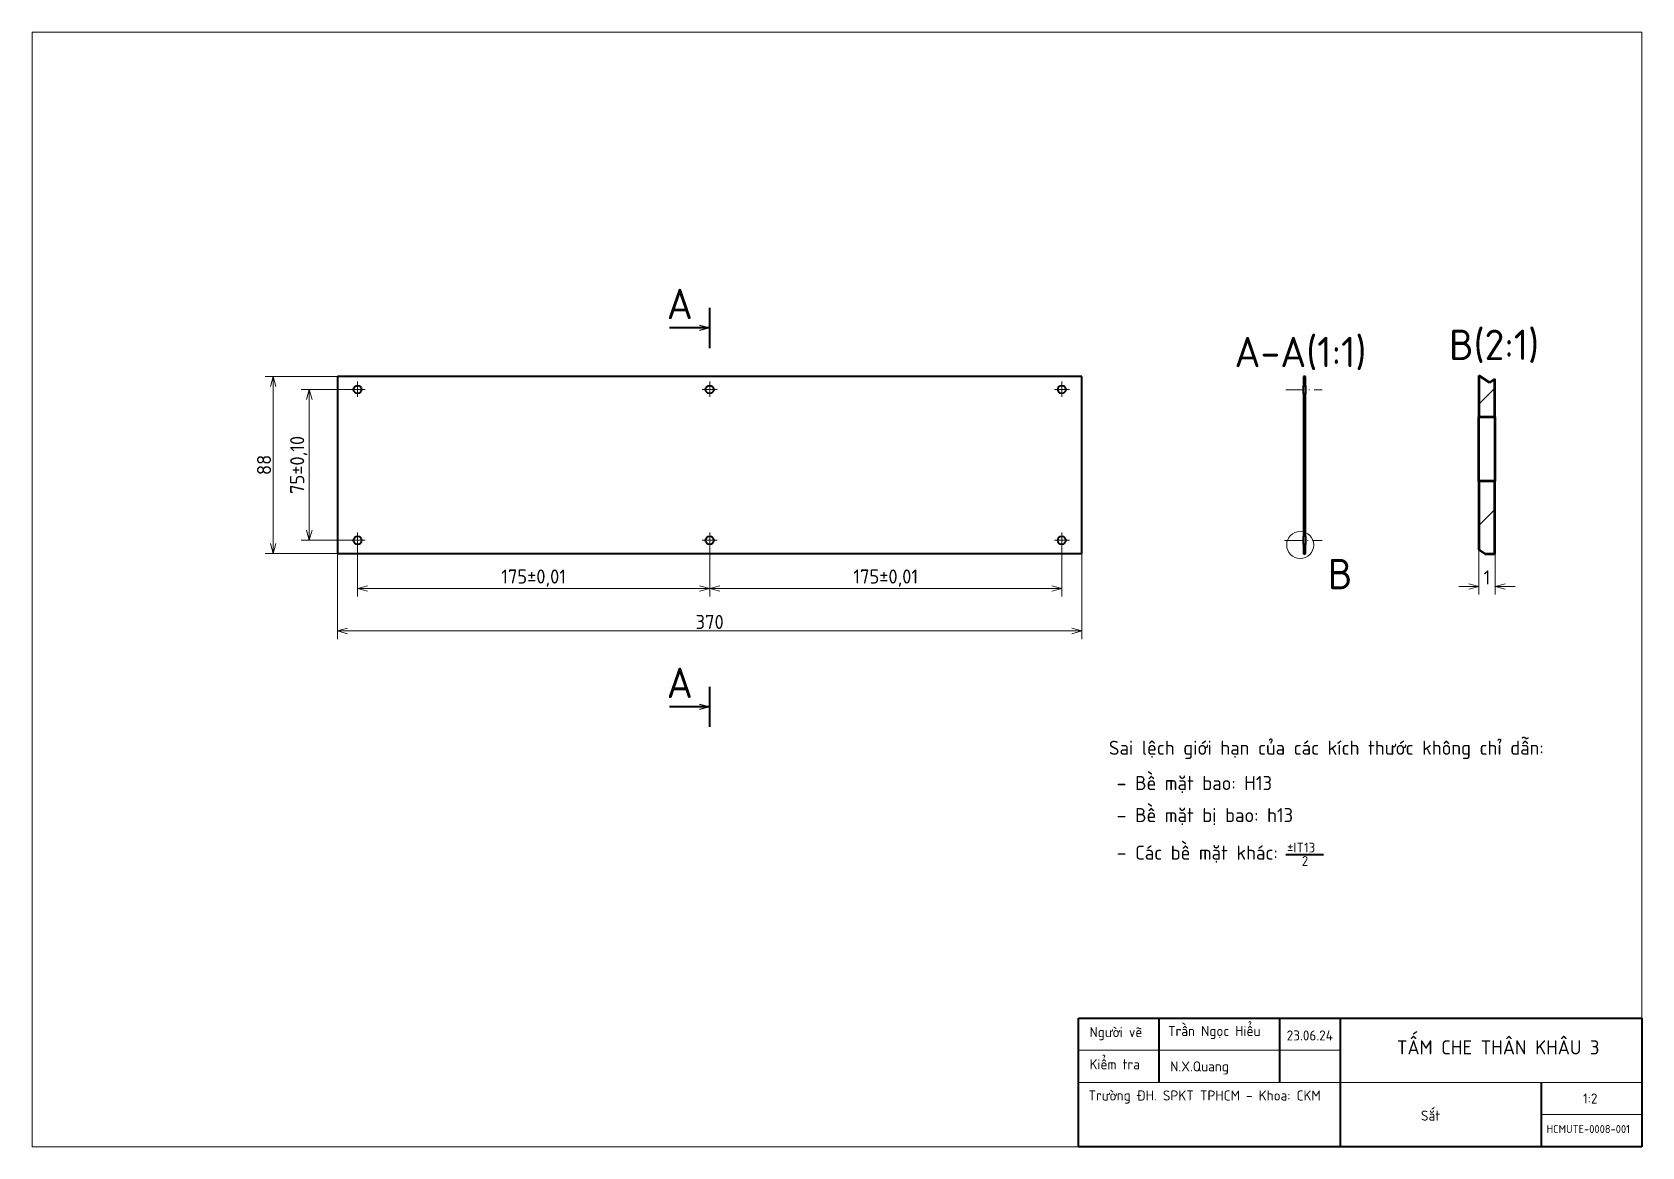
# Paper-space layout 'Sheet' of a CAD drawing. Header units: millimetres. Extents: x 10 to 410, y 10 to 287.
# The model-space entities are those that its viewports show. They can reach past a viewport. Long polylines and large blocks are cut down to what shows.
import ezdxf

# ---------------------------------------------------------------- set-up
doc = ezdxf.new("R2010")
doc.units = ezdxf.units.MM
doc.linetypes.add('Dash Dot', pattern=[7.03, 4.56, -1.14, 0.19, -1.14])
for name, color, linetype, lineweight in [('Break Line (ISO)', 7, 'Continuous', 50), ('DuongTam', 7, 'Dash Dot', 13), ('NetDam', 7, 'Continuous', 35), ('Netmanh', 5, 'Continuous', 13), ('Visible (ISO)', 7, 'Continuous', 50)]:
    doc.layers.add(name, color=color, linetype=linetype, lineweight=lineweight)
doc.layers.add('Hatch (ISO)', color=7, linetype='Continuous', lineweight=25, true_color=0xff0080)
doc.styles.add('Note Text (ISO)', font='')
doc.styles.get('Note Text (ISO)').set_extended_font_data('TCVN 7284')
doc.dimstyles.new('Default (ISO)', dxfattribs={"dimtxt": 3.5, "dimasz": 2.5, "dimexe": 2, "dimexo": 0, "dimgap": 0.5, "dimtad": 0, "dimtih": 1, "dimtoh": 1, "dimtxsty": 'Note Text (ISO)', "dimblk": 'OPEN30', "dimblk1": 'OPEN30', "dimblk2": 'OPEN90', "dimcen": 2.5, "dimclrd": 256, "dimclre": 256, "dimclrt": 256, "dimazin": 0, "dimtfac": 1, "dimtofl": 0, "dimtmove": 0, "dimatfit": 3, "dimldrblk": 'OPEN30', "dimfxl": 1, "dimtolj": 1, "dimtzin": 0, "dimlwd": -1, "dimlwe": -1, "dimarcsym": 0})
doc.dimstyles.new('Default (ISO)$0', dxfattribs={"dimtxt": 3.5, "dimasz": 2.5, "dimexe": 2, "dimexo": 0, "dimgap": 0.5, "dimtad": 1, "dimtxsty": 'Note Text (ISO)', "dimblk": 'OPEN30', "dimblk1": 'OPEN30', "dimblk2": 'OPEN90', "dimcen": 2.5, "dimclrd": 256, "dimclre": 256, "dimclrt": 256, "dimazin": 0, "dimtfac": 1, "dimtofl": 0, "dimtmove": 0, "dimatfit": 3, "dimldrblk": 'OPEN30', "dimfxl": 1, "dimtolj": 1, "dimtzin": 0, "dimlwd": -1, "dimlwe": -1, "dimarcsym": 0})

# ---------------------------------------------------------------- blocks, each defined once
blk = doc.blocks.new('_Open30')
at = {"color": 0, "linetype": 'ByBlock', "lineweight": -2}
for p, q in [((-1, 0.27), (0, 0)), ((0, 0), (-1, -0.27)), ((0, 0), (-1, 0))]:
    blk.add_line(p, q, dxfattribs=at)
blk = doc.blocks.new('*D9')
at = {"layer": 'Defpoints', "color": 0, "transparency": 16777216}
for p in [(90.86, 160.72), (178.36, 160.72), (178.36, 148.72)]:
    blk.add_point(p, dxfattribs=at)
at = {"layer": 'Netmanh', "linetype": 'Continuous', "transparency": 16777216}
for p, q in [((90.86, 160.72), (90.86, 146.72)), ((178.36, 160.72), (178.36, 146.72)), ((93.36, 148.72), (175.86, 148.72))]:
    blk.add_line(p, q, dxfattribs=at)
at = {"layer": 'Netmanh', "transparency": 16777216, "xscale": 2.5, "yscale": 2.5, "zscale": 2.5, "rotation": 180}
blk.add_blockref('_Open30', (90.86, 148.72), dxfattribs=at)
at = {"layer": 'Netmanh', "transparency": 16777216, "xscale": 2.5, "yscale": 2.5, "zscale": 2.5}
blk.add_blockref('_Open30', (178.36, 148.72), dxfattribs=at)
at = {"layer": 'Netmanh', "transparency": 16777216, "insert": (134.61, 151.32), "char_height": 3.5, "attachment_point": 5, "style": 'Note Text (ISO)'}
blk.add_mtext('\\A1;175{}{\\C2;%%p0,01}', dxfattribs=at)
blk = doc.blocks.new('_Open90')
at = {"color": 0, "linetype": 'ByBlock', "lineweight": -2}
for p, q in [((0, 0), (-1, 0)), ((-0.5, 0.5), (0, 0)), ((0, 0), (-0.5, -0.5))]:
    blk.add_line(p, q, dxfattribs=at)
blk = doc.blocks.new('*D10')
at = {"layer": 'Defpoints', "color": 0, "transparency": 16777216}
for p in [(178.36, 160.72), (265.86, 160.72), (265.86, 148.72)]:
    blk.add_point(p, dxfattribs=at)
at = {"layer": 'Netmanh', "linetype": 'Continuous', "transparency": 16777216}
for p, q in [((178.36, 160.72), (178.36, 146.72)), ((265.86, 160.72), (265.86, 146.72)), ((180.86, 148.72), (263.36, 148.72))]:
    blk.add_line(p, q, dxfattribs=at)
at = {"layer": 'Netmanh', "transparency": 16777216, "xscale": 2.5, "yscale": 2.5, "zscale": 2.5, "rotation": 180}
blk.add_blockref('_Open30', (178.36, 148.72), dxfattribs=at)
at = {"layer": 'Netmanh', "transparency": 16777216, "xscale": 2.5, "yscale": 2.5, "zscale": 2.5}
blk.add_blockref('_Open30', (265.86, 148.72), dxfattribs=at)
at = {"layer": 'Netmanh', "transparency": 16777216, "insert": (222.11, 151.32), "char_height": 3.5, "attachment_point": 5, "style": 'Note Text (ISO)'}
blk.add_mtext('\\A1;175{}{\\C2;%%p0,01}', dxfattribs=at)
blk = doc.blocks.new('*D11')
at = {"layer": 'Defpoints', "color": 0, "transparency": 16777216}
for p in [(90.86, 198.22), (78.86, 160.72), (90.86, 160.72)]:
    blk.add_point(p, dxfattribs=at)
at = {"layer": 'Netmanh', "linetype": 'Continuous', "transparency": 16777216}
for p, q in [((90.86, 198.22), (76.86, 198.22)), ((78.86, 195.72), (78.86, 163.22)), ((90.86, 160.72), (76.86, 160.72))]:
    blk.add_line(p, q, dxfattribs=at)
at = {"layer": 'Netmanh', "transparency": 16777216, "xscale": 2.5, "yscale": 2.5, "zscale": 2.5}
for p, rotation in [((78.86, 198.22), 90), ((78.86, 160.72), 270)]:
    blk.add_blockref('_Open30', p, dxfattribs=dict(at, rotation=rotation))
at = {"layer": 'Netmanh', "transparency": 16777216, "insert": (76.26, 179.47), "char_height": 3.5, "attachment_point": 5, "rotation": 90, "style": 'Note Text (ISO)'}
blk.add_mtext('\\A1;75{}{\\C2;%%p0,10}', dxfattribs=at)
blk = doc.blocks.new('*D12')
at = {"layer": 'Defpoints', "color": 0, "transparency": 16777216}
for p in [(85.86, 201.47), (69.86, 157.47), (85.86, 157.47)]:
    blk.add_point(p, dxfattribs=at)
at = {"layer": 'Netmanh', "linetype": 'Continuous', "transparency": 16777216}
for p, q in [((85.86, 201.47), (67.86, 201.47)), ((69.86, 198.97), (69.86, 159.97)), ((85.86, 157.47), (67.86, 157.47))]:
    blk.add_line(p, q, dxfattribs=at)
at = {"layer": 'Netmanh', "transparency": 16777216, "xscale": 2.5, "yscale": 2.5, "zscale": 2.5}
for p, rotation in [((69.86, 201.47), 90), ((69.86, 157.47), 270)]:
    blk.add_blockref('_Open30', p, dxfattribs=dict(at, rotation=rotation))
at = {"layer": 'Netmanh', "transparency": 16777216, "insert": (67.61, 179.47), "char_height": 3.5, "attachment_point": 5, "rotation": 90, "style": 'Note Text (ISO)'}
blk.add_mtext('\\A1;88', dxfattribs=at)
blk = doc.blocks.new('*D13')
at = {"layer": 'Defpoints', "color": 0, "transparency": 16777216}
for p in [(85.86, 157.47), (270.86, 157.47), (270.86, 138.19)]:
    blk.add_point(p, dxfattribs=at)
at = {"layer": 'Netmanh', "linetype": 'Continuous', "transparency": 16777216}
for p, q in [((85.86, 157.47), (85.86, 136.19)), ((270.86, 157.47), (270.86, 136.19)), ((88.36, 138.19), (268.36, 138.19))]:
    blk.add_line(p, q, dxfattribs=at)
at = {"layer": 'Netmanh', "transparency": 16777216, "xscale": 2.5, "yscale": 2.5, "zscale": 2.5, "rotation": 180}
blk.add_blockref('_Open30', (85.86, 138.19), dxfattribs=at)
at = {"layer": 'Netmanh', "transparency": 16777216, "xscale": 2.5, "yscale": 2.5, "zscale": 2.5}
blk.add_blockref('_Open30', (270.86, 138.19), dxfattribs=at)
at = {"layer": 'Netmanh', "transparency": 16777216, "insert": (178.36, 140.44), "char_height": 3.5, "attachment_point": 5, "style": 'Note Text (ISO)'}
blk.add_mtext('\\A1;370', dxfattribs=at)
blk = doc.blocks.new('*D14')
at = {"layer": 'Defpoints', "color": 0, "transparency": 16777216}
for p in [(369.52, 158.34), (373.52, 157.39), (373.52, 149.25)]:
    blk.add_point(p, dxfattribs=at)
at = {"layer": 'Netmanh', "linetype": 'Continuous', "transparency": 16777216}
for p, q in [((369.52, 158.34), (369.52, 147.25)), ((373.52, 157.39), (373.52, 147.25)), ((367.02, 149.25), (364.52, 149.25)), ((376.02, 149.25), (378.52, 149.25))]:
    blk.add_line(p, q, dxfattribs=at)
at = {"layer": 'Netmanh', "transparency": 16777216, "xscale": 2.5, "yscale": 2.5, "zscale": 2.5}
blk.add_blockref('_Open30', (369.52, 149.25), dxfattribs=at)
at = {"layer": 'Netmanh', "transparency": 16777216, "xscale": 2.5, "yscale": 2.5, "zscale": 2.5, "rotation": 180}
blk.add_blockref('_Open30', (373.52, 149.25), dxfattribs=at)
at = {"layer": 'Netmanh', "transparency": 16777216, "insert": (371.52, 151.5), "char_height": 3.5, "attachment_point": 5, "style": 'Note Text (ISO)'}
blk.add_mtext('\\A1;1', dxfattribs=at)

msp = doc.modelspace()

# ---------------------------------------------------------------- hatches: boundary and pattern name
at = {"layer": 'DuongTam'}
h = msp.add_hatch(dxfattribs=at)
h.set_pattern_fill('ANSI31', color=256)
h.paths.add_polyline_path([(684.9, 441.89), (683.9, 441.89), (683.9, 370.89), (684.9, 370.89)])
h.paths.add_polyline_path([(684.9, 450.39), (683.9, 450.39), (683.9, 445.89), (684.9, 445.89)])
h.paths.add_polyline_path([(684.9, 366.89), (683.9, 366.89), (683.9, 362.39), (684.9, 362.39)])

# ---------------------------------------------------------------- linework, layer by layer
at = {"layer": 'Break Line (ISO)'}
for p, q in [((771.03, 450.98), (776.26, 447.44)), ((776.26, 447.44), (779.03, 449.31)), ((773.99, 362.39), (771.03, 364.29))]:
    msp.add_line(p, q, dxfattribs=at)
at = {"layer": 'DuongTam'}
for p, q in [((683.9, 441.89), (684.9, 441.89)), ((683.9, 441.89), (684.9, 441.89)), ((684.9, 370.89), (683.9, 370.89)), ((683.9, 370.89), (684.9, 370.89))]:
    msp.add_line(p, q, dxfattribs=at)
at = {"layer": 'Hatch (ISO)', "linetype": 'Continuous'}
for p, q in [((771.03, 436.69), (779.03, 444.69)), ((771.03, 376.39), (779.03, 384.39))]:
    msp.add_line(p, q, dxfattribs=at)
at = {"layer": 'NetDam'}
for p, q in [((573.72, 450.54), (203.72, 450.54)), ((203.72, 450.54), (203.72, 362.54)), ((573.72, 362.54), (573.72, 450.54)), ((683.9, 450.39), (683.9, 445.89)), ((684.9, 450.39), (683.9, 450.39)), ((684.9, 445.89), (684.9, 450.39)), ((683.9, 441.89), (683.9, 445.89)), ((683.9, 445.89), (684.91, 445.89)), ((683.9, 441.89), (683.9, 370.89)), ((684.9, 441.89), (683.9, 441.89)), ((684.9, 445.89), (684.9, 441.89)), ((684.9, 370.89), (684.9, 441.89)), ((683.9, 366.89), (683.9, 370.89)), ((684.9, 370.89), (684.9, 366.89)), ((203.72, 362.54), (573.72, 362.54)), ((683.9, 366.89), (683.9, 362.39)), ((684.9, 366.89), (683.9, 366.89)), ((683.9, 362.39), (684.9, 362.39)), ((684.9, 362.39), (684.9, 366.89))]:
    msp.add_line(p, q, dxfattribs=at)
for centre in [(213.72, 444.04), (388.72, 444.04), (563.72, 444.04), (213.72, 369.04), (388.72, 369.04), (563.72, 369.04)]:
    msp.add_circle(centre, 2, dxfattribs=at)
at = {"layer": 'Visible (ISO)'}
for p, q in [((771.03, 450.98), (771.03, 430.39)), ((779.03, 430.39), (779.03, 449.31)), ((771.03, 398.39), (771.03, 430.39)), ((771.03, 430.39), (779.03, 430.39)), ((779.03, 430.39), (779.03, 398.39)), ((771.03, 398.39), (771.03, 364.29)), ((779.03, 398.39), (771.03, 398.39)), ((779.03, 362.39), (779.03, 398.39)), ((773.99, 362.39), (779.03, 362.39))]:
    msp.add_line(p, q, dxfattribs=at)

psp = doc.layouts.new('Sheet')

# ---------------------------------------------------------------- linework, layer by layer
at = {"layer": 'DuongTam'}
for p, q in [((321.5495, 198.1423), (330.57, 198.1423)), ((321.2291, 160.6423), (330.6058, 160.6423))]:
    psp.add_line(p, q, dxfattribs=at)
at = {"layer": 'NetDam'}
for p, q in [((178.3623, 208.5059), (178.3623, 218.5059)), ((178.3623, 114.3519), (178.3623, 124.3519)), ((270, 42), (410, 42)), ((270, 10), (270, 42)), ((290, 42), (290, 26)), ((320, 42), (320, 26)), ((335, 42), (335, 10)), ((410, 42), (410, 10)), ((385, 26), (385, 10)), ((410, 10), (270, 10))]:
    psp.add_line(p, q, dxfattribs=at)
at = {"layer": 'NetDam', "linetype": 'Continuous', "lineweight": 35}
psp.add_line((321.5687, 82.6627), (330.922, 82.6627), dxfattribs=at)
at = {"layer": 'Netmanh'}
for p, q in [((90.8623, 200.2032), (90.8623, 196.3483)), ((178.3623, 200.2032), (178.3623, 196.3483)), ((265.8623, 200.2032), (265.8623, 196.3483)), ((89.0117, 198.2195), (92.7441, 198.2195)), ((176.5117, 198.2195), (180.2441, 198.2195)), ((264.0117, 198.2195), (267.7441, 198.2195)), ((89.0117, 160.7195), (92.7441, 160.7195)), ((90.8623, 162.7032), (90.8623, 158.8483)), ((176.5117, 160.7195), (180.2441, 160.7195)), ((178.3623, 162.7032), (178.3623, 158.8483)), ((264.0117, 160.7195), (267.7441, 160.7195)), ((265.8623, 162.7032), (265.8623, 158.8483)), ((270, 34), (335, 34)), ((270, 26), (410, 26)), ((385, 18), (410, 18))]:
    psp.add_line(p, q, dxfattribs=at)
psp.add_circle((325.1035, 159.5511), 3.357, dxfattribs=at)

# ---------------------------------------------------------------- texts
at = {"layer": 'NetDam', "style": 'Note Text (ISO)'}
for s, height, p in [('A', 7.5464, (167.6916, 215.6928)), ('A-A(1:1)', 7.54643, (308.778, 203.7537)), ('B(2:1)', 7.54643, (362.0954, 205.5354)), ('A', 7.5464, (167.6916, 121.5387))]:
    psp.add_text(s, height=height, dxfattribs=at).set_placement(p)
at = {"layer": 'NetDam', "attachment_point": 1}
for s, insert, char_height in [('{\\fTCVN 7284|b0|i0|c0|p34;Sai lệch giới hạn của các kích thước không chỉ dẫn:}', (277.5611, 110.9133), 3.5), ('{\\fTCVN 7284|b0|i0|c0|p34; – Bề mặt bao: H13}', (277.3819, 102.1504), 3.5), ('{\\fTCVN 7284|b0|i0|c0|p34; – Bề mặt bị bao: h13}', (277.3819, 94.1817), 3.5), ('{\\fTCVN 7284|b0|i0|c0|p34; – Các bề mặt khác: }', (277.3819, 84.8523), 3.5), ('{\\fTCVN 7284|b0|i0|c0|p34;±IT13}', (321.8333, 85.5984), 2.45), ('{\\fTCVN 7284|b0|i0|c0|p34;2}', (325.5025, 82.2543), 2.45), ('{\\fTCVN 7284|b0|i0|c0|p34;Trần Ngọc Hiểu}', (292.265, 40.0249), 2.5), ('{\\fTCVN 7284|b0|i0|c0|p34;Người vẽ}', (272.75, 39.75), 2.5), ('{\\fTCVN 7284|b0|i0|c0|p34;23.06.24}', (321.7505, 38.9223), 2.5), ('{\\fTCVN 7284|b0|i0|c0|p34;TẤM CHE THÂN KHÂU 3}', (349.1394, 36.4591), 3.5), ('{\\fTCVN 7284|b0|i0|c0|p34;Kiểm tra}', (272.75, 31.75), 2.5), ('{\\fTCVN 7284|b0|i0|c0|p34;N.X.Quang}', (292.805, 31.2267), 2.5), ('{\\fTCVN 7284|b0|i0|c0|p34;Trường ĐH. SPKT TPHCM - Khoa: CKM}', (272.498, 24), 2.5), ('{\\fTCVN 7284|b0|i0|c0|p34;1:2}', (395.374, 23.25), 2.5), ('{\\fTCVN 7284|b0|i0|c0|p34;Sắt}', (355.11, 19), 2.5), ('{\\fTCVN 7284|b0|i0|c0|p34;\\H0.79167x;HCMUTE-0008-001}', (386.3481, 15.408), 2.5)]:
    psp.add_mtext(s, dxfattribs=dict(at, insert=insert, char_height=char_height))
at = {"layer": 'Netmanh', "style": 'Note Text (ISO)'}
psp.add_text('B', height=7.5464, dxfattribs=at).set_placement((331.9843, 148.5669))

# ---------------------------------------------------------------- dimensions: what is measured, and where the dimension line sits
at = {"layer": 'Netmanh'}
for base, p1, p2, angle, override, picture, middle in [((69.8561, 157.4695), (85.8623, 201.4695), (85.8623, 157.4695), 90, {"dimlfac": -2}, '*D12', (69.8561, 179.4695)), ((373.5173, 149.2472), (369.5173, 158.3434), (373.5173, 157.3923), 0, {"dimlfac": -0.25}, '*D14', (371.5173, 149.2472))]:
    dim = psp.add_linear_dim(base=base, p1=p1, p2=p2, angle=angle, dimstyle='Default (ISO)$0', override=override, dxfattribs=at)
    dim.commit()
    dim.dimension.update_dxf_attribs({"geometry": picture, "text_midpoint": middle, "dimtype": 160})
for base, p1, p2, angle, text, override, picture, middle in [((78.8623, 160.7195), (90.8623, 198.2195), (90.8623, 160.7195), 90, '<>{}{\\C2;%%p0,10}', {"dimlfac": 2, "dimtp": 0.1, "dimtm": 0.1, "dimtdec": 2, "dimtzin": 0}, '*D11', (76.2623, 179.4695)), ((178.3623, 148.7195), (90.8623, 160.7195), (178.3623, 160.7195), 0, '<>{}{\\C2;%%p0,01}', {"dimlfac": 2, "dimtp": 0.01, "dimtm": 0.01, "dimtdec": 2, "dimtzin": 0}, '*D9', (134.6123, 151.3195)), ((265.8623, 148.7195), (178.3623, 160.7195), (265.8623, 160.7195), 0, '<>{}{\\C2;%%p0,01}', {"dimlfac": 2, "dimtp": 0.01, "dimtm": 0.01, "dimtdec": 2, "dimtzin": 0}, '*D10', (222.1123, 151.3195))]:
    dim = psp.add_linear_dim(base=base, p1=p1, p2=p2, angle=angle, text=text, dimstyle='Default (ISO)$0', override=override, dxfattribs=at)
    dim.commit()
    dim.dimension.update_dxf_attribs({"geometry": picture, "text_midpoint": middle})
dim = psp.add_linear_dim(base=(270.8623, 138.1861), p1=(85.8623, 157.4695), p2=(270.8623, 157.4695), angle=0, dimstyle='Default (ISO)$0', override={"dimlfac": -2, "dimpost": ''}, dxfattribs=at)
dim.commit()
dim.dimension.update_dxf_attribs({"geometry": '*D13', "text_midpoint": (178.3623, 140.4361)})

# ---------------------------------------------------------------- leaders
at = {"layer": 'NetDam'}
for points in [[(178.3623, 213.5059), (168.3623, 213.5059)], [(178.3623, 119.3519), (168.3623, 119.3519)]]:
    psp.add_leader(points, dimstyle='Default (ISO)', dxfattribs=at)

# ---------------------------------------------------------------- viewports
psp.add_viewport(center=(210, 148.5), size=(400, 277), view_center_point=(451.9958, 344.6038), view_height=554, dxfattribs=at)

doc.saveas('drawing.dxf')
